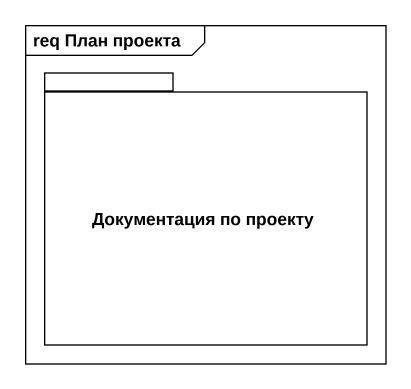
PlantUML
@startuml
mainframe req План проекта
package "Документация по проекту" as Документация_по_проекту {
}
@enduml
